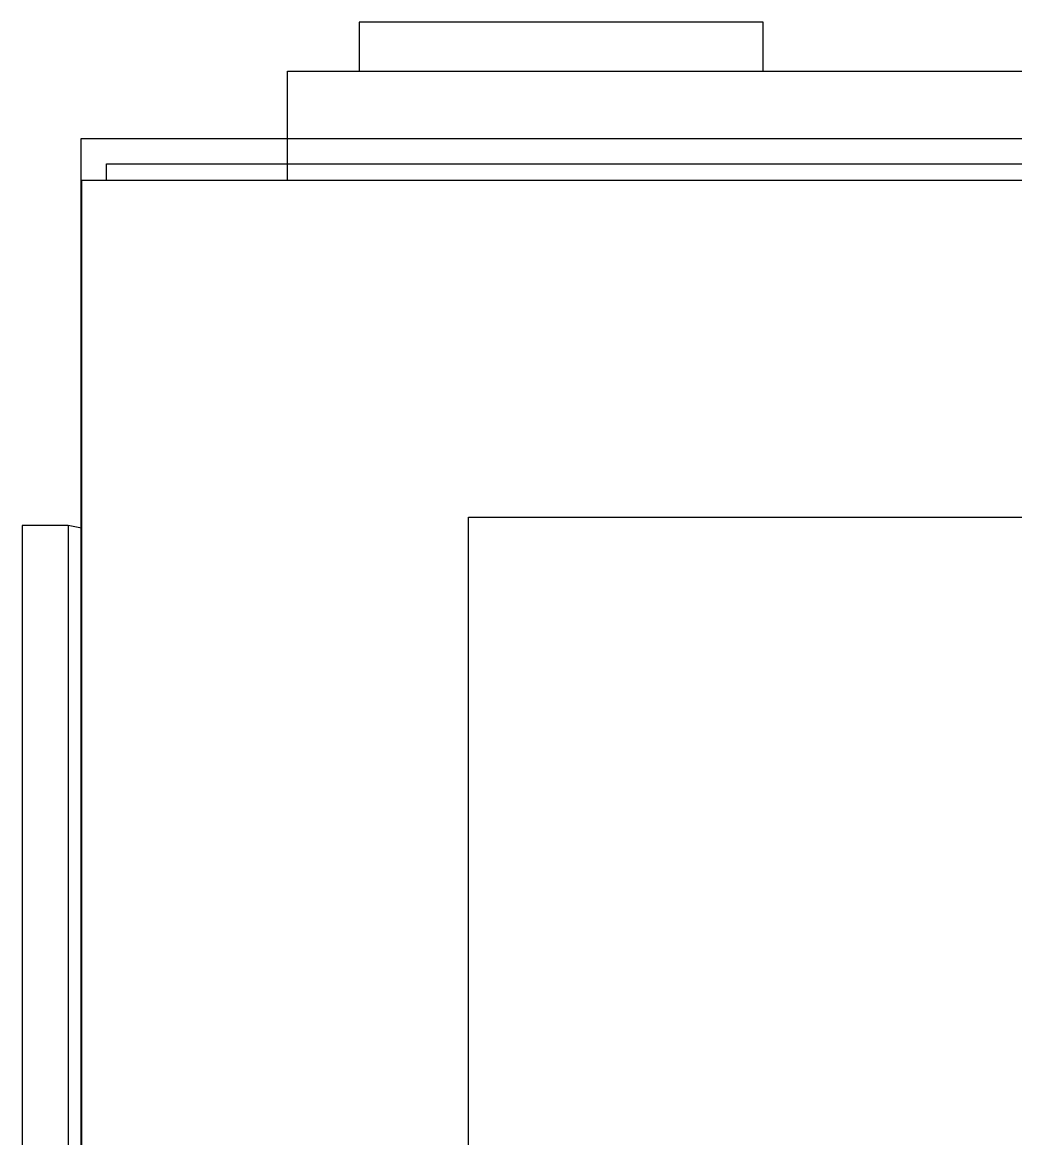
# Model space of a CAD drawing. Header units: millimetres. Extents: x 42168 to 50458, y 36014 to 39431.
# Drawn here: x 43032 to 43091, y 38516.3 to 38582.6 of the extents above; entities that cross this region are included whole.
import ezdxf

# ---------------------------------------------------------------- set-up
doc = ezdxf.new("R2010")
doc.units = ezdxf.units.MM
doc.layers.add('000-PI-Oprema', color=30, linetype='Continuous', lineweight=5)
doc.layers.add('000-PI-ORMAR', color=2, linetype='Continuous')
doc.layers.add('AUT_7', color=7, linetype='Continuous')

# ---------------------------------------------------------------- blocks, each defined once
blk = doc.blocks.new('8606.000_front')
at = {"layer": '000-PI-ORMAR'}
for p, q in [((43076.017, 38582.569), (43052.017, 38582.569)), ((43052.017, 38582.569), (43052.017, 38579.669)), ((43076.017, 38579.669), (43076.017, 38582.569)), ((43047.767, 38573.169), (43047.767, 38579.669)), ((43047.767, 38579.669), (43615.267, 38579.669)), ((43035.517, 38575.669), (43047.767, 38575.669)), ((43035.517, 38552.531), (43035.517, 38575.669)), ((43047.767, 38575.669), (43615.267, 38575.669)), ((43037.017, 38573.169), (43037.017, 38574.169)), ((43037.017, 38574.169), (43047.767, 38574.169)), ((43047.767, 38574.169), (43615.267, 38574.169)), ((43035.529, 38573.169), (43035.529, 36588.669)), ((43627.529, 38573.169), (43035.529, 38573.169)), ((43032.017, 38552.669), (43032.017, 36601.669)), ((43034.736, 38552.669), (43032.017, 38552.669)), ((43035.529, 38552.529), (43034.736, 38552.669)), ((43034.736, 38552.669), (43034.736, 36601.669)), ((43035.517, 36601.669), (43035.517, 38552.531))]:
    blk.add_line(p, q, dxfattribs=at)

msp = doc.modelspace()

# ---------------------------------------------------------------- linework, layer by layer
at = {"layer": 'AUT_7'}
msp.add_lwpolyline([(43058.526, 38553.169), (43308.526, 38553.169), (43308.526, 38493.169), (43058.526, 38493.169)], close=True, dxfattribs=at)

# ---------------------------------------------------------------- block references
at = {"layer": '000-PI-Oprema'}
msp.add_blockref('8606.000_front', (0, 0), dxfattribs=at)

doc.saveas('drawing.dxf')
